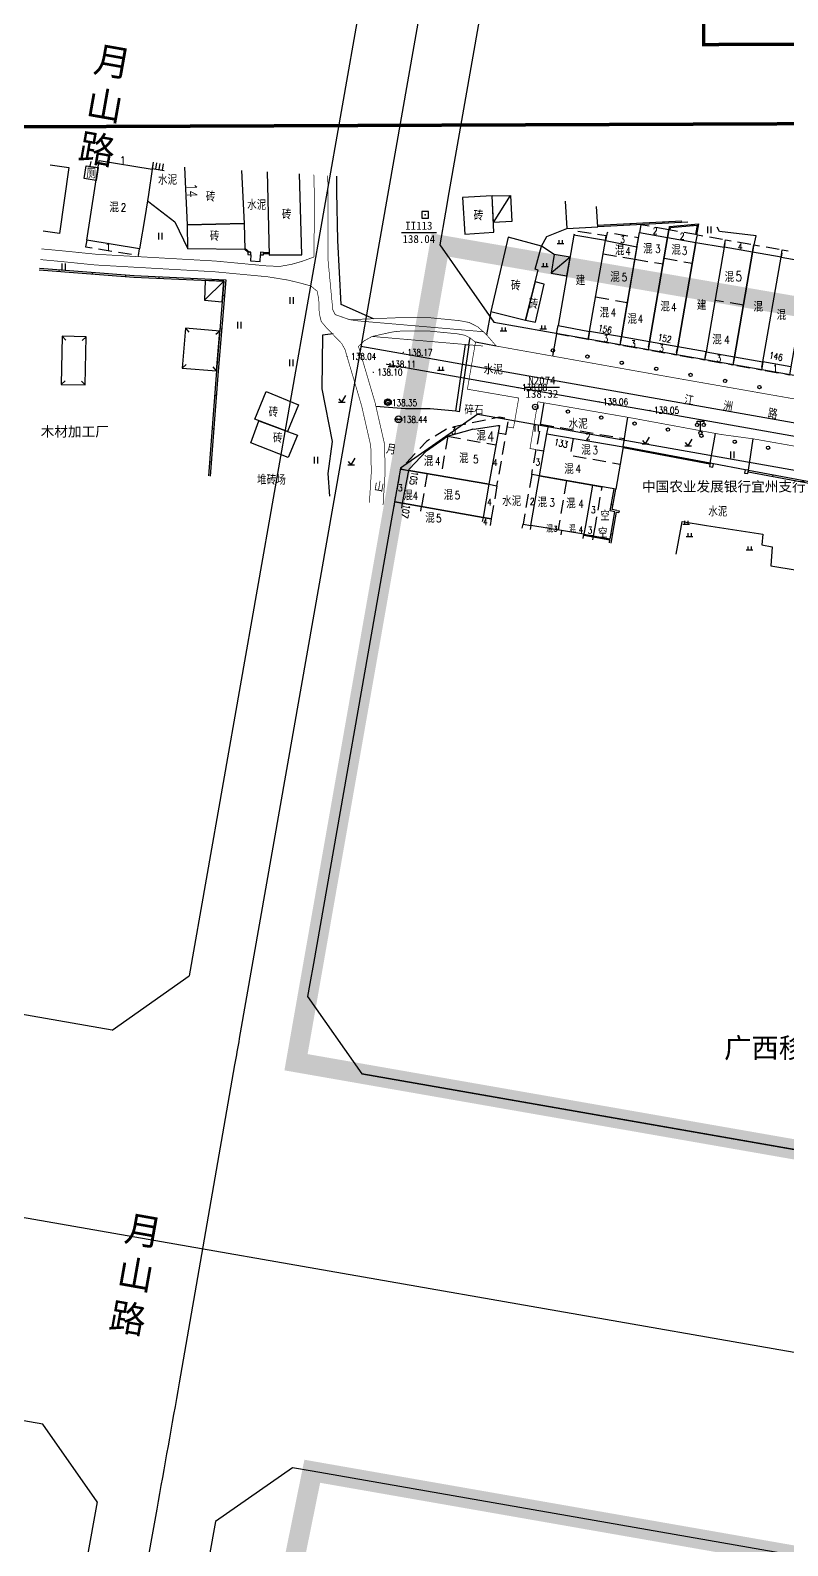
# Model space of a CAD drawing. Extents: x 529262 to 576451, y 2694391 to 2717535.
# Drawn here: x 562983.1 to 563096.6, y 2710849.6 to 2711076.8 of the extents above; entities that cross this region are included whole.
import ezdxf
from ezdxf.enums import TextEntityAlignment as Align
from ezdxf.xclip import XClip

# ---------------------------------------------------------------- set-up
doc = ezdxf.new("R2010")
doc.units = 0
doc.header["$XCLIPFRAME"] = 0
doc.linetypes.add('X2', pattern=[10, 8, -2])
doc.linetypes.add('X5', pattern=[3, 2, -1])
for name, color, linetype in [('COMPONENT', 8, 'Continuous'), ('DLDW', 8, 'Continuous'), ('DLSS', 4, 'Continuous'), ('DMTZ', 8, 'Continuous'), ('GCD', 8, 'Continuous'), ('GXYZ', 8, 'Continuous'), ('JMD', 8, 'Continuous'), ('KZD', 8, 'Continuous'), ('PP-COM', 7, 'Continuous'), ('RD-中线', 40, 'Continuous'), ('RD-红线', 7, 'Continuous'), ('RD-路名', 7, 'Continuous'), ('ZBTZ', 8, 'Continuous'), ('ZJ', 7, 'Continuous'), ('污水管径标注_W10-', 202, 'Continuous')]:
    doc.layers.add(name, color=color, linetype=linetype)
doc.styles.add('HZ', font='rs.shx', dxfattribs={"width": 0.8, "bigfont": 'hztxt.shx'})
doc.styles.add('宋体', font='', dxfattribs={"width": 0.75})
doc.styles.add('等线体', font='simhei.ttf')
doc.styles.add('黑体', font='simhei.ttf')
doc.styles.get('宋体').set_extended_font_data('SimSun')
doc.linetypes.add('10421', pattern='A,2,[150,AAA.SHX,S=0.5,R=0,X=0,Y=0.5],1e-11', length=2)
doc.linetypes.add('10422', pattern='A,0.75,[150,AAA.SHX,S=0.5,R=0,X=0,Y=0.5],1.5,[177,AAA.SHX,S=1,R=0,X=0,Y=0.4],0.75', length=3)
doc.linetypes.add('1161', pattern='A,0,[149,AAA.SHX,S=0.15,R=0,X=0,Y=0],-1.6', length=1.6)
doc.linetypes.add('444', pattern='A,4.5,[145,AAA.SHX,S=1,R=0,X=0,Y=1],4.5,-0.5,[146,AAA.SHX,S=1,R=0,X=0,Y=0],-0.5', length=10)

# ---------------------------------------------------------------- blocks, each defined once
blk = doc.blocks.new('A$C19FD0107')
at = {"layer": 'RD-中线', "color": 8, "linetype": 'Continuous', "flags": 128}
blk.add_lwpolyline([(-7926.85, 16857.8), (-7983.61, 16535.02, 0.000335), (-7984.3, 16531.06), (-7992.62, 16483.39, -0.001605), (-7995.99, 16464.44), (-8013.11, 16369.92)], format="xyb", dxfattribs=at)
blk.add_lwpolyline([(-7965.36, 16638.84), (-7829.23, 16614.8)], dxfattribs=at)
at = {"layer": 'RD-中线', "color": 8}
blk.add_lwpolyline([(-7408.07, 16401.63), (-7423.96, 16404.55, 0.002243), (-7425.28, 16404.79), (-8443.29, 16582.93)], format="xyb", dxfattribs=at)
at = {"layer": 'RD-红线', "color": 8, "linetype": 'Continuous', "flags": 128}
for points in [[(-7940.12, 16834.36), (-7991.1, 16544.4)], [(-7923.34, 16825.81), (-7952.17, 16661.89), (-7952.69, 16658.93), (-7953.55, 16654.01)], [(-7945.44, 16642.43), (-7937.57, 16641.04), (-7849.45, 16625.48), (-7844.57, 16624.62)], [(-7947.85, 16628.64), (-7847.2, 16610.86)], [(-7959.44, 16620.53), (-7959.79, 16618.56), (-7960.82, 16612.64), (-7972.5, 16546.25), (-7973.02, 16543.29), (-7973.37, 16541.32)], [(-8004.93, 16465.56), (-8018.08, 16392.99), (-8018.96, 16388.11)], [(-7987.18, 16462.57), (-8001.28, 16384.71)]]:
    blk.add_lwpolyline(points, dxfattribs=at)
at = {"layer": 'RD-红线', "color": 8, "linetype": 'Continuous'}
for points in [[(-7953.55, 16654.01), (-7945.44, 16642.43, 0.413988)], [(-7947.85, 16628.64), (-7959.44, 16620.53, 0.414439)], [(-8002.67, 16536.29), (-7991.1, 16544.4, 0.413973)], [(-7973.37, 16541.32), (-7965.24, 16529.74, 0.414454)], [(-8004.93, 16465.56), (-8013.05, 16477.19, 0.415943)], [(-7975.62, 16470.64), (-7987.18, 16462.57, 0.412486)]]:
    blk.add_lwpolyline(points, format="xyb", dxfattribs=at)
at = {"layer": 'RD-红线', "color": 8}
for points in [[(-8002.67, 16536.29), (-8404.52, 16606.61)], [(-7864.67, 16512.14), (-7965.24, 16529.74)], [(-8013.05, 16477.19), (-8256.85, 16519.85)], [(-7880.13, 16453.93), (-7972.66, 16470.12), (-7975.62, 16470.64)]]:
    blk.add_lwpolyline(points, dxfattribs=at)
blk = doc.blocks.new('GC200')
at = {"linetype": 'Continuous', "const_width": 0.2, "flags": 128}
blk.add_lwpolyline([(-0.1, 0, 1), (0.1, 0, 1)], format="xyb", close=True, dxfattribs=at)
blk = doc.blocks.new('gc119')
at = {"color": 8}
for p, q in [((-1, 0), (1, 0)), ((-0.5, 1), (-0.5, 0)), ((0.5, 1), (0.5, 0))]:
    blk.add_line(p, q, dxfattribs=at)
blk = doc.blocks.new('gc121')
at = {"color": 8}
for p, q in [((-0.5, -1), (-0.5, 1)), ((0.5, -1), (0.5, 1))]:
    blk.add_line(p, q, dxfattribs=at)
blk = doc.blocks.new('gc123')
at = {"color": 8}
for p, q in [((-1, 0), (1, 0)), ((0, 0), (-0.8, 1)), ((0, 0), (1.2, 2))]:
    blk.add_line(p, q, dxfattribs=at)
blk = doc.blocks.new('gc170')
at = {"color": 8, "linetype": 'Continuous'}
blk.add_circle((0, 0), 0.5, dxfattribs=at)
blk = doc.blocks.new('gc097')
at = {"color": 8}
for p, q in [((-1, 2.9), (-1, 3.5)), ((-1, 3.5), (1, 3.5)), ((0, 0.5), (0, 3.5)), ((1, 3.5), (1, 2.9))]:
    blk.add_line(p, q, dxfattribs=at)
for centre in [(-1, 2.4), (0, 0), (1, 2.4)]:
    blk.add_circle(centre, 0.5, dxfattribs=at)
blk = doc.blocks.new('gc117')
at = {"color": 8}
blk.add_circle((0, 0), 0.8, dxfattribs=at)
blk.add_point((0, 0), dxfattribs=at)
blk = doc.blocks.new('gc115')
at = {"color": 8}
blk.add_lwpolyline([(-1, -1), (1, -1), (1, 1), (-1, 1)], close=True, dxfattribs=at)
blk.add_point((0, 0), dxfattribs=at)
blk = doc.blocks.new('gcbj0101')
blk.add_line((-1, 0), (1, 0))
blk.add_circle((0, 0), 1)
blk = doc.blocks.new('gcbj0109')
at = {"linetype": 'Continuous'}
for radius in [1, 0.645]:
    blk.add_circle((0, 0), radius, dxfattribs=at)

msp = doc.modelspace()

# ---------------------------------------------------------------- linework, layer by layer
at = {"const_width": 0.5}
for points in [[(563084.122, 2711138.263), (562931.285, 2711138.054), (562931.608, 2710566.673), (563463.398, 2710566.758), (563463.263, 2710638.911), (563709.007, 2710638.866), (563708.877, 2711077.419), (563083.998, 2711074.669), (563084.122, 2711138.263)], [(562598.829, 2711123.986), (562446.582, 2711123.874), (562446.587, 2710552.781), (562978.372, 2710552.956), (562978.226, 2710625.113), (563223.964, 2710625.037), (563223.849, 2711063.295), (562599.05, 2711060.81), (562598.829, 2711123.986)]]:
    msp.add_lwpolyline(points, dxfattribs=at)
at = {"layer": 'DLDW', "color": 252, "linetype": 'Continuous', "flags": 128}
msp.add_lwpolyline([(562991.437, 2711056.508), (562993.229, 2711056.225), (562992.924, 2711054.295), (562991.132, 2711054.578)], close=True, dxfattribs=at)
at = {"layer": 'DLSS', "linetype": 'X2', "const_width": 0.1}
for points in [[(563025.561, 2711055.148), (563025.639, 2711052.322), (563025.599, 2711042.817)], [(562984.709, 2711044.029), (562987.631, 2711043.761), (562992.976, 2711043.221), (563010.773, 2711042.209), (563018.785, 2711041.453)], [(563026.058, 2711037.681), (563026.302, 2711036.503), (563026.376, 2711034.35), (563026.679, 2711033.131), (563027.383, 2711032.292), (563029.741, 2711029.835), (563030.231, 2711028.957), (563032.734, 2711020.479), (563034.103, 2711014.477), (563034.18, 2711010.549), (563033.894, 2711005.969)]]:
    msp.add_lwpolyline(points, dxfattribs=at)
at = {"layer": 'DLSS', "linetype": 'Continuous', "const_width": 0.1}
for points in [[(563027.636, 2711055.024), (563027.71, 2711052.346), (563027.669, 2711042.615), (563028.402, 2711034.921), (563028.767, 2711034.175)], [(562984.543, 2711042.426), (562987.476, 2711042.157), (562992.849, 2711041.614), (563010.652, 2711040.602), (563018.633, 2711039.848)], [(563032.256, 2711029.412), (563034.739, 2711021.003), (563036.169, 2711014.73), (563036.253, 2711010.505), (563035.947, 2711005.625)], [(563052.914, 2711029.462), (563079.235, 2711024.761)], [(563114.998, 2711018.473), (563112.262, 2711018.957), (563079.235, 2711024.761)], [(563059.154, 2711021.104), (563072.646, 2711018.776), (563086.609, 2711016.2), (563091.465, 2711015.542), (563109.658, 2711012.324), (563114.998, 2711011.377)]]:
    msp.add_lwpolyline(points, dxfattribs=at)
at = {"layer": 'DLSS', "linetype": 'X2', "const_width": 0.1, "flags": 128}
for points in [[(563018.785, 2711041.453), (563020.564, 2711041.418), (563022.221, 2711041.713), (563023.768, 2711042.155), (563025.599, 2711042.817)], [(563032.256, 2711029.412), (563033.101, 2711030.232), (563034.3, 2711030.9), (563050.909, 2711029.466)], [(563049.8, 2711030.018), (563049.01, 2711030.668), (563048.208, 2711031.08), (563047.083, 2711031.293), (563042.934, 2711031.699), (563038.905, 2711031.734), (563037.366, 2711031.575), (563034.3, 2711030.9)]]:
    msp.add_lwpolyline(points, dxfattribs=at)
at = {"layer": 'DLSS', "linetype": 'Continuous', "const_width": 0.1, "flags": 128}
for points in [[(563018.633, 2711039.848), (563021.669, 2711039.356), (563023.51, 2711038.914), (563025.11, 2711038.471), (563026.058, 2711037.681)], [(563030.931, 2711033.414), (563038.865, 2711033.735), (563043.041, 2711033.698), (563047.368, 2711033.275), (563048.865, 2711032.991), (563050.152, 2711032.33), (563051.387, 2711031.226), (563052.914, 2711029.462)], [(563059.154, 2711021.104), (563057.978, 2711014.089), (563058.878, 2711013.943)]]:
    msp.add_lwpolyline(points, dxfattribs=at)
for points, elevation in [([(563051.093, 2711031.599), (563032.294, 2711033.222), (563030.931, 2711033.414), (563028.767, 2711034.175)], 138.401), ([(563054.583, 2711017.332), (563055.496, 2711017.171), (563056.285, 2711021.662), (563048.587, 2711022.99), (563049.8, 2711030.018)], 138.613)]:
    msp.add_lwpolyline(points, dxfattribs=dict(at, elevation=elevation))
at = {"layer": 'DMTZ', "linetype": '10422', "flags": 128}
msp.add_lwpolyline([(562992.054, 2711056.411), (562992.169, 2711057.138)], dxfattribs=at)
at = {"layer": 'DMTZ', "linetype": '10421', "flags": 128}
msp.add_lwpolyline([(563029.647, 2711035.683), (563029.162, 2711045.301), (563029.027, 2711052.576), (563029.033, 2711054.941)], dxfattribs=at)
at = {"layer": 'DMTZ', "linetype": '10422', "flags": 128}
msp.add_lwpolyline([(563048.819, 2711029.63), (563047.354, 2711019.614), (563046.838, 2711019.687), (563048.303, 2711029.703)], close=True, dxfattribs=at)
at = {"layer": 'JMD', "linetype": 'Continuous'}
for p, q in [((563001.473, 2711057.018), (563001.328, 2711056.086)), ((563001.328, 2711056.086), (563003.143, 2711055.774)), ((563001.966, 2711056.934), (563001.822, 2711056.001)), ((563002.458, 2711056.85), (563002.317, 2711055.916)), ((563002.951, 2711056.765), (563002.812, 2711055.831)), ((563052.491, 2711047.997), (563055.035, 2711052.042)), ((563073.122, 2711047.579), (563073.111, 2711047.778)), ((563078.115, 2711047.841), (563078.104, 2711048.04)), ((563082.271, 2711047.683, 138.573), (563082.285, 2711047.534, 138.573)), ((563015.417, 2711043.781), (563015.514, 2711043.894)), ((563018.514, 2711043.325), (563018.513, 2711043.475)), ((563063.978, 2711042.792), (563061.14, 2711040.414)), ((562987.361, 2711040.904), (562987.343, 2711040.664)), ((562992.346, 2711040.516), (562992.328, 2711040.276)), ((562992.378, 2711040.515), (562992.366, 2711040.365)), ((562997.331, 2711040.128), (562997.313, 2711039.889)), ((562997.362, 2711040.126), (562997.351, 2711039.976)), ((563002.324, 2711039.861), (563002.313, 2711039.621)), ((563007.319, 2711039.636), (563007.308, 2711039.396)), ((563009.161, 2711036.332), (563012.093, 2711039.18)), ((563012.152, 2711036.988), (563011.912, 2711037.008)), ((562987.839, 2711030.925), (562988.393, 2711030.348)), ((562991.428, 2711030.852), (562990.851, 2711030.298)), ((563006.316, 2711032.131), (563006.833, 2711031.52)), ((563011.471, 2711031.702), (563010.86, 2711031.185)), ((563011.737, 2711032.005), (563011.498, 2711032.025)), ((563005.819, 2711026.152), (563006.429, 2711026.668)), ((563010.973, 2711025.722), (563010.457, 2711026.332)), ((563011.322, 2711027.022), (563011.083, 2711027.042)), ((562987.692, 2711023.705), (562988.269, 2711024.259)), ((562991.281, 2711023.632), (562990.727, 2711024.209)), ((563010.934, 2711022.037), (563010.695, 2711022.055)), ((563010.555, 2711017.052), (563010.316, 2711017.07)), ((563071.948, 2711014.323), (563071.92, 2711014.176)), ((563010.176, 2711012.066), (563009.937, 2711012.084)), ((563076.863, 2711013.405), (563076.835, 2711013.257)), ((563081.777, 2711012.486), (563081.75, 2711012.339)), ((563090.717, 2711010.832), (563090.671, 2711010.586)), ((563094.39, 2711010.153), (563094.345, 2711009.908)), ((563070.407, 2711005.595, -521.088), (563070.161, 2711005.64, -521.088)), ((563071.336, 2711004.753), (563071.291, 2711004.507)), ((563066.057, 2711001.229), (563066.033, 2711001.091)), ((563068.415, 2711000.807), (563068.391, 2711000.67)), ((563070.373, 2711001.262, -521.088), (563070.126, 2711001.306, -521.088))]:
    msp.add_line(p, q, dxfattribs=at)
at = {"layer": 'JMD', "linetype": 'Continuous', "flags": 128}
for points in [[(562986.012, 2711056.619), (562988.833, 2711056.234), (562987.455, 2711046.335), (562984.982, 2711046.672)], [(563080.754, 2711048.179), (563068.118, 2711047.517)], [(563081.649, 2711048.026), (563068.129, 2711047.317)], [(563015.233, 2711044.137), (563015.922, 2711043.543)], [(563015.24, 2711043.933), (563015.682, 2711043.552)], [(563018.011, 2711043.321), (563018.849, 2711043.327)], [(563018.017, 2711043.471), (563018.846, 2711043.477)], [(562984.384, 2711040.895), (562998.589, 2711039.789), (563012.093, 2711039.18)], [(562984.409, 2711041.133), (562998.604, 2711040.029), (563012.353, 2711039.408)], [(563012.093, 2711039.18), (563010.973, 2711025.722), (563009.779, 2711010.002)], [(563012.353, 2711039.408), (563011.213, 2711025.703), (563010.016, 2711009.963)], [(563058.09, 2711002.568), (563059.417, 2711009.986), (563067.347, 2711008.599), (563066.292, 2711002.568)], [(563090.671, 2711010.586), (563110.815, 2711006.865), (563110.794, 2711006.745), (563110.977, 2711006.711), (563110.239, 2711002.568)], [(563090.717, 2711010.832), (563111.104, 2711007.066), (563111.083, 2711006.945), (563111.267, 2711006.911), (563110.493, 2711002.568)], [(563038.744, 2711005.158), (563038.879, 2711005.912), (563050.938, 2711003.772), (563050.827, 2711003.137)], [(563070.962, 2711004.567), (563071.291, 2711004.507)], [(563071.007, 2711004.813), (563071.336, 2711004.753)], [(563065.953, 2711000.607), (563066.057, 2711001.229), (563058.089, 2711002.561), (563057.981, 2711001.94)], [(563066.292, 2711002.568), (563066.057, 2711001.229), (563058.089, 2711002.561), (563058.09, 2711002.568)], [(563066.033, 2711001.091), (563069.963, 2711000.389)], [(563066.057, 2711001.229), (563069.987, 2711000.526)]]:
    msp.add_lwpolyline(points, dxfattribs=at)
at = {"layer": 'JMD', "linetype": 'Continuous'}
msp.add_lwpolyline([(563001.31, 2711055.971), (563000.759, 2711052.173), (563000.261, 2711049.046), (562999.436, 2711044.054), (562991.511, 2711045.35), (562993.394, 2711057.272)], close=True, dxfattribs=at)
at = {"layer": 'JMD', "linetype": 'X5', "flags": 128}
for points in [[(563001.406, 2711056.588), (563001.31, 2711055.971)], [(563069.297, 2711045.281), (563069.398, 2711045.976), (563064.665, 2711046.725), (563064.55, 2711046.067)], [(563074.011, 2711044.32), (563074.244, 2711045.667), (563069.521, 2711046.481), (563069.297, 2711045.281)], [(563082.856, 2711044.991), (563083.063, 2711046.134), (563087.278, 2711045.394), (563087.081, 2711044.269)], [(562991.511, 2711045.35), (562991.346, 2711044.344), (562999.271, 2711043.048), (562999.436, 2711044.054)], [(563087.081, 2711044.269), (563087.278, 2711045.394), (563091.532, 2711044.647), (563091.337, 2711043.534)], [(563091.337, 2711043.534), (563091.532, 2711044.647), (563095.801, 2711043.897), (563095.611, 2711042.81)], [(563095.611, 2711042.81), (563095.801, 2711043.897), (563100.065, 2711043.148), (563099.868, 2711042.026)], [(563089.962, 2711035.58), (563085.707, 2711036.315)], [(563071.673, 2711030.837), (563071.453, 2711029.593), (563066.697, 2711030.433), (563066.911, 2711031.641)], [(563075.904, 2711030.098), (563075.683, 2711028.847), (563071.453, 2711029.593), (563071.673, 2711030.837)], [(563080.116, 2711029.366), (563079.893, 2711028.104), (563075.683, 2711028.847), (563075.904, 2711030.098)], [(563084.376, 2711028.608), (563084.154, 2711027.352), (563079.893, 2711028.104), (563080.116, 2711029.366)], [(563088.628, 2711027.854), (563088.407, 2711026.602), (563084.154, 2711027.352), (563084.376, 2711028.608)], [(563092.881, 2711027.093), (563092.661, 2711025.851), (563088.407, 2711026.602), (563088.628, 2711027.854)], [(563097.1, 2711026.362), (563096.878, 2711025.107), (563092.661, 2711025.851), (563092.881, 2711027.093)], [(563051.799, 2711008.727), (563053.025, 2711008.511), (563054.795, 2711018.532), (563053.373, 2711018.787), (563045.725, 2711017.177), (563042.471, 2711015.17), (563038.591, 2711011.031), (563039.783, 2711010.812)], [(563059.417, 2711009.986), (563058.224, 2711010.194), (563058.878, 2711013.943), (563060.071, 2711013.738)], [(563038.879, 2711005.912), (563037.725, 2711006.115), (563038.589, 2711011.022), (563039.783, 2711010.812)], [(563063.434, 2711009.283), (563062.309, 2711002.568)], [(563067.347, 2711008.599), (563068.739, 2711008.366), (563067.732, 2711002.568)], [(563037.59, 2711005.351), (563037.725, 2711006.115), (563038.879, 2711005.912)], [(563041.594, 2711004.681), (563041.723, 2711005.407)], [(563062.309, 2711002.568), (563062.193, 2711001.873)], [(563062.66, 2711001.158), (563062.764, 2711001.778)], [(563067.732, 2711002.568), (563067.459, 2711000.991), (563066.057, 2711001.229)], [(563066.057, 2711001.229), (563067.459, 2711000.991), (563067.35, 2711000.373)]]:
    msp.add_lwpolyline(points, dxfattribs=at)
at = {"layer": 'JMD', "linetype": 'Continuous'}
for points in [[(563014.721, 2711055.794), (563015.106, 2711047.82), (563006.625, 2711047.639), (563006.625, 2711047.639), (563006.213, 2711056.301)], [(563023.764, 2711043.116), (563018.856, 2711043.067)], [(563084.957, 2711011.739), (563071.92, 2711014.176)], [(563084.984, 2711011.887), (563071.948, 2711014.323)]]:
    msp.add_lwpolyline(points, dxfattribs=at)
at = {"layer": 'JMD', "linetype": 'Continuous', "flags": 128}
for points, elevation in [([(563018.548, 2711055.566), (563018.856, 2711043.067), (563023.764, 2711043.116), (563023.427, 2711055.275)], -972.014), ([(563063.222, 2711051.185), (563063.482, 2711047.073), (563068.129, 2711047.317), (563067.968, 2711050.371)], 138.161), ([(563078.818, 2711046.878), (563078.904, 2711047.367), (563083.23, 2711047.773), (563082.953, 2711046.153)], 138.573), ([(563078.966, 2711046.852), (563079.032, 2711047.228), (563083.049, 2711047.605), (563082.805, 2711046.179)], 138.573), ([(563070.352, 2711002.568), (563070.717, 2711004.612), (563069.997, 2711004.744), (563070.597, 2711008.03)], -521.088), ([(563071.007, 2711004.813), (563070.288, 2711004.945), (563070.844, 2711007.987)], -521.088), ([(563070.606, 2711002.568), (563070.963, 2711004.567)], -521.088), ([(563069.987, 2711000.526), (563070.352, 2711002.568)], -521.088), ([(563070.131, 2710999.908), (563070.606, 2711002.568)], -521.088), ([(563069.884, 2710999.949), (563069.963, 2711000.389)], -521.088)]:
    msp.add_lwpolyline(points, dxfattribs=dict(at, elevation=elevation))
for points in [[(563048.22, 2711046.221), (563052.553, 2711046.516), (563052.323, 2711051.989), (563047.858, 2711051.722)], [(563052.323, 2711051.989), (563055.035, 2711052.042), (563055.249, 2711048.113), (563052.491, 2711047.997)], [(563066.911, 2711031.641), (563069.297, 2711045.281), (563064.55, 2711046.067), (563062.187, 2711032.53)], [(563071.673, 2711030.837), (563074.389, 2711046.499), (563078.604, 2711045.737), (563075.904, 2711030.098)], [(563069.297, 2711045.281), (563074.011, 2711044.32), (563071.673, 2711030.837), (563066.911, 2711031.641)], [(563075.904, 2711030.098), (563078.604, 2711045.737), (563082.856, 2711044.991), (563080.116, 2711029.366)], [(563080.116, 2711029.366), (563082.856, 2711044.991), (563087.081, 2711044.269), (563084.376, 2711028.608)], [(563088.628, 2711027.854), (563091.337, 2711043.534), (563087.081, 2711044.269), (563084.376, 2711028.608)], [(563017.576, 2711043.517), (563017.562, 2711043.138), (563018.004, 2711043.121), (563018.018, 2711043.5)], [(563091.337, 2711043.534), (563088.628, 2711027.854), (563092.881, 2711027.093), (563095.611, 2711042.81)], [(563099.868, 2711042.026), (563097.1, 2711026.362), (563092.881, 2711027.093), (563095.611, 2711042.81)], [(563009.161, 2711036.332), (563011.838, 2711036.11), (563012.093, 2711039.18), (563009.295, 2711039.306)], [(562987.692, 2711023.705), (562991.281, 2711023.632), (562991.428, 2711030.852), (562987.839, 2711030.925)], [(563005.819, 2711026.152), (563010.973, 2711025.722), (563011.471, 2711031.702), (563006.316, 2711032.131)], [(563023.255, 2711020.647), (563021.606, 2711016.641), (563016.71, 2711018.476), (563018.413, 2711022.623)], [(563016.107, 2711014.959), (563016.107, 2711014.959), (563017.34, 2711018.24), (563023.104, 2711016.074), (563021.691, 2711012.761)], [(563051.799, 2711008.727), (563039.783, 2711010.812), (563039.835, 2711010.988), (563042.438, 2711013.74), (563045.582, 2711015.943), (563049.351, 2711016.977), (563049.337, 2711017.03), (563049.625, 2711016.975), (563053.171, 2711017.555), (563053.38, 2711017.543)], [(563050.938, 2711003.772), (563038.879, 2711005.912), (563039.783, 2711010.812), (563051.799, 2711008.727)], [(563090.627, 2711010.329), (563090.717, 2711010.832), (563090.214, 2711010.922), (563090.124, 2711010.419)]]:
    msp.add_lwpolyline(points, close=True, dxfattribs=at)
for points, elevation in [([(563015.106, 2711047.82), (563015.24, 2711043.933), (563006.668, 2711044.024), (563006.625, 2711047.639)], -971.696), ([(563052.086, 2711034.641), (563057.323, 2711033.357), (563059.19, 2711040.832), (563058.766, 2711040.991), (563059.719, 2711044.452), (563054.701, 2711045.802)], 138.412), ([(563015.682, 2711043.552), (563015.668, 2711043.173), (563016.111, 2711043.157), (563016.124, 2711043.536)], -1109.458), ([(563063.978, 2711042.792), (563061.591, 2711043.209), (563061.14, 2711040.414), (563063.491, 2711040.003)], 138.126), ([(563057.323, 2711033.357), (563058.79, 2711033.026), (563060.12, 2711038.75), (563058.755, 2711039.091)], 138.412), ([(563071.948, 2711014.323), (563070.844, 2711007.987), (563059.417, 2711009.986), (563060.517, 2711016.29)], 138.533), ([(563085.406, 2711011.296), (563085.496, 2711011.799), (563084.984, 2711011.887), (563084.894, 2711011.384)], 138.476)]:
    msp.add_lwpolyline(points, close=True, dxfattribs=dict(at, elevation=elevation))
at = {"layer": 'JMD', "linetype": '444', "ltscale": 0.5, "elevation": 138.126, "flags": 128}
msp.add_lwpolyline([(563061.591, 2711043.209), (563059.719, 2711044.452), (563060.519, 2711045.875), (563063.482, 2711047.073)], dxfattribs=at)
at = {"layer": 'JMD', "linetype": 'X5'}
for points in [[(563078.604, 2711045.737), (563078.811, 2711046.88), (563074.595, 2711047.642), (563074.389, 2711046.499)], [(563082.856, 2711044.991), (563083.063, 2711046.134), (563078.811, 2711046.88), (563078.604, 2711045.737)], [(563066.911, 2711031.641), (563066.697, 2711030.433), (563061.964, 2711031.268), (563062.187, 2711032.53)], [(563059.417, 2711009.986), (563058.224, 2711010.194), (563056.929, 2711002.763), (563058.089, 2711002.561)], [(563051.799, 2711008.727), (563053.025, 2711008.511), (563052.154, 2711003.558), (563050.938, 2711003.772)], [(563050.938, 2711003.772), (563052.154, 2711003.558), (563051.98, 2711002.568)], [(563056.819, 2711002.135), (563056.929, 2711002.763), (563058.089, 2711002.561)], [(563056.895, 2711002.568), (563056.929, 2711002.763), (563058.089, 2711002.561)], [(563058.048, 2711002.568), (563058.089, 2711002.561)]]:
    msp.add_lwpolyline(points, dxfattribs=at)
at = {"layer": 'JMD', "linetype": 'X5', "flags": 128}
for points, elevation in [([(563068.949, 2711043.292), (563073.69, 2711042.47)], -512.667), ([(563073.694, 2711042.493), (563077.918, 2711041.764)], -514.212), ([(563078.067, 2711042.627), (563082.311, 2711041.883)], -514.021), ([(563067.817, 2711036.821), (563072.567, 2711035.997)], -512.7), ([(563054.381, 2711016.188), (563053.175, 2711016.404)], -525.165), ([(563071.948, 2711014.323), (563072.155, 2711015.527), (563059.561, 2711017.694), (563058.878, 2711013.943), (563060.071, 2711013.738)], 138.533), ([(563060.517, 2711016.29), (563060.724, 2711017.494)], 138.613), ([(563045.635, 2711015.958), (563044.598, 2711009.977)], -511.508), ([(563045.582, 2711015.943), (563052.859, 2711014.638)], -526.16), ([(563064.457, 2711015.595), (563064.014, 2711013.059), (563071.517, 2711011.758)], -525.681), ([(563042.567, 2711010.323), (563041.695, 2711005.412)], -510.537)]:
    msp.add_lwpolyline(points, dxfattribs=dict(at, elevation=elevation))
at = {"layer": 'KZD', "linetype": 'Continuous'}
for p, q in [((563038.685, 2711046.51), (563043.935, 2711046.51)), ((563057.133, 2711023.302, 138.321), (563062.383, 2711023.302, 138.321))]:
    msp.add_line(p, q, dxfattribs=at)
at = {"layer": 'PP-COM'}
msp.add_line((563032.752, 2710920.339), (563537.175, 2710832.069), dxfattribs=at)
at = {"layer": 'PP-COM', "color": 8, "const_width": 3}
msp.add_lwpolyline([(563032.752, 2710920.339), (563591.044, 2710822.688), (563615.48, 2710946.262), (563044.443, 2711044.616), (563022.893, 2710922.063)], close=True, dxfattribs=at)
msp.add_lwpolyline([(563417.341, 2710556.693), (562978.055, 2710627.629), (563025.329, 2710860.726), (563456.913, 2710785.203), (563417.116, 2710556.733)], dxfattribs=at)
at = {"layer": 'ZBTZ', "linetype": '1161', "flags": 128}
for points in [[(563000.619, 2711051.299), (563000.846, 2711051.066), (563004.727, 2711048.103), (563006.669, 2711044.024)], [(563016.111, 2711043.157), (563016.082, 2711042.217), (563017.521, 2711042.147), (563017.562, 2711043.138)], [(563034.501, 2711033.524), (563029.647, 2711035.683)], [(563052.914, 2711029.462), (563049.8, 2711030.018)], [(563061.964, 2711031.268), (563061.372, 2711027.951)], [(563046.838, 2711019.687), (563043.004, 2711020.067), (563039.285, 2711020.067), (563034.876, 2711020.401)], [(563071.948, 2711014.323), (563072.646, 2711018.776)]]:
    msp.add_lwpolyline(points, dxfattribs=at)
at = {"layer": 'ZBTZ', "linetype": '1161', "ltscale": 0.7, "flags": 128}
msp.add_lwpolyline([(563091.337, 2711043.534), (563091.896, 2711045.982), (563086.399, 2711046.643), (563086.045, 2711047.272)], dxfattribs=at)
at = {"layer": 'ZBTZ', "linetype": '1161', "flags": 128}
for points, elevation in [([(563052.086, 2711034.641), (563051.474, 2711031.125)], 138.412), ([(563059.561, 2711017.694), (563060.12, 2711020.937)], -523.945), ([(563084.984, 2711011.887), (563085.79, 2711016.351)], 138.476), ([(563090.717, 2711010.832), (563091.44, 2711015.545)], 138.469), ([(563090.214, 2711010.922), (563085.496, 2711011.799)], 138.506), ([(563080.688, 2711002.568), (563080.793, 2711003.132), (563084.431, 2711002.568)], 138.179), ([(563079.891, 2710998.276), (563080.688, 2711002.568)], 138.179), ([(563084.431, 2711002.568), (563092.883, 2711001.258), (563092.75, 2710999.65), (563094.306, 2710999.34), (563094.094, 2710996.486), (563102.254, 2710995.17), (563103.004, 2710999.448), (563109.32, 2710998.341)], 138.179)]:
    msp.add_lwpolyline(points, dxfattribs=dict(at, elevation=elevation))
at = {"layer": 'ZBTZ', "linetype": '1161'}
msp.add_lwpolyline([(563028.445, 2711031.297), (563026.882, 2711031.085), (563026.754, 2711023.05), (563028.321, 2711015.147), (563027.686, 2711010.324), (563027.904, 2711006.971)], dxfattribs=at)
at = {"layer": 'ZBTZ', "linetype": '1161', "ltscale": 0.2, "flags": 128}
msp.add_lwpolyline([(563048.819, 2711029.63), (563049.01, 2711030.668)], dxfattribs=at)
at = {"layer": '污水管径标注_W10-'}
msp.add_lwpolyline([(563036.5, 2711026.732), (563056.195, 2711023.253), (563068.369, 2711021.103), (563075.891, 2711019.774), (563097.912, 2711015.885), (563115.281, 2711012.817), (563127.454, 2711010.667), (563134.976, 2711009.338), (563154.671, 2711005.859), (563166.448, 2711003.778), (563174.366, 2711002.38), (563194.061, 2710998.901), (563205.838, 2710996.821), (563213.756, 2710995.423), (563233.452, 2710991.944), (563245.229, 2710989.864), (563253.147, 2710988.468), (563272.844, 2710984.997), (563284.522, 2710982.939), (563292.539, 2710981.518), (563311.108, 2710978.228), (563331.927, 2710974.55), (563350.498, 2710971.27), (563371.318, 2710967.593)], dxfattribs=at)

# ---------------------------------------------------------------- block references
at = {"layer": 'COMPONENT', "linetype": 'Continuous', "xscale": 0.5, "yscale": 0.5}
for name, p in [('gcbj0109', (563036.68, 2711021.041)), ('gcbj0101', (563038.25, 2711018.472))]:
    msp.add_blockref(name, p, dxfattribs=at)
at = {"layer": 'DLDW', "color": 252, "linetype": 'Continuous', "xscale": 0.5, "yscale": 0.5, "zscale": 0.5}
msp.add_blockref('gc097', (563083.532, 2711016.434), dxfattribs=at)
at = {"layer": 'GCD', "linetype": 'Continuous'}
ref = msp.add_blockref('GC200', (563030.549, 2711027.905, 138.035), dxfattribs=dict(at, xscale=0.5, yscale=0.5, zscale=0.5))
ref.add_attrib('height', '138.04', dxfattribs={"linetype": 'Continuous', "height": 1, "style": 'HZ', "width": 0.8}).set_placement((563031.149, 2711027.905, 138.035), align=Align.MIDDLE_LEFT)
ref = msp.add_blockref('GC200', (563038.98, 2711028.509, 138.17), dxfattribs=dict(at, xscale=0.5, yscale=0.5, zscale=0.5))
ref.add_attrib('height', '138.17', dxfattribs={"linetype": 'Continuous', "height": 1, "style": 'HZ', "width": 0.8}).set_placement((563039.58, 2711028.509, 138.17), align=Align.MIDDLE_LEFT)
ref = msp.add_blockref('GC200', (563034.478, 2711025.521, 138.096), dxfattribs=dict(at, xscale=0.5, yscale=0.5, zscale=0.5))
ref.add_attrib('height', '138.10', dxfattribs={"linetype": 'Continuous', "height": 1, "style": 'HZ', "width": 0.8}).set_placement((563035.078, 2711025.521, 138.096), align=Align.MIDDLE_LEFT)
ref = msp.add_blockref('GC200', (563036.478, 2711026.742, 138.11), dxfattribs=dict(at, xscale=0.5, yscale=0.5, zscale=0.5))
ref.add_attrib('height', '138.11', dxfattribs={"linetype": 'Continuous', "height": 1, "style": 'HZ', "width": 0.8}).set_placement((563037.078, 2711026.742, 138.11), align=Align.MIDDLE_LEFT)
ref = msp.add_blockref('GC200', (563056.178, 2711023.225, 138.08), dxfattribs=dict(at, xscale=0.5, yscale=0.5, zscale=0.5))
ref.add_attrib('height', '138.08', dxfattribs={"linetype": 'Continuous', "height": 1, "style": 'HZ', "width": 0.8}).set_placement((563056.778, 2711023.225, 138.08), align=Align.MIDDLE_LEFT)
ref = msp.add_blockref('GC200', (563036.675, 2711020.968, 138.349), dxfattribs=dict(at, xscale=0.5, yscale=0.5, zscale=0.5))
ref.add_attrib('height', '138.35', dxfattribs={"linetype": 'Continuous', "height": 1, "style": 'HZ', "width": 0.8}).set_placement((563037.275, 2711020.968, 138.349), align=Align.MIDDLE_LEFT)
ref = msp.add_blockref('GC200', (563068.314, 2711021.105, 138.06), dxfattribs=dict(at, xscale=0.5, yscale=0.5, zscale=0.5))
ref.add_attrib('height', '138.06', dxfattribs={"linetype": 'Continuous', "height": 1, "style": 'HZ', "width": 0.8}).set_placement((563068.914, 2711021.105, 138.06), align=Align.MIDDLE_LEFT)
ref = msp.add_blockref('GC200', (563038.216, 2711018.44, 138.441), dxfattribs=dict(at, xscale=0.5, yscale=0.5, zscale=0.5))
ref.add_attrib('height', '138.44', dxfattribs={"linetype": 'Continuous', "height": 1, "style": 'HZ', "width": 0.8}).set_placement((563038.816, 2711018.44, 138.441), align=Align.MIDDLE_LEFT)
ref = msp.add_blockref('GC200', (563075.959, 2711019.822, 138.05), dxfattribs=dict(at, xscale=0.5, yscale=0.5, zscale=0.5))
ref.add_attrib('height', '138.05', dxfattribs={"linetype": 'Continuous', "height": 1, "style": 'HZ', "width": 0.8}).set_placement((563076.559, 2711019.822, 138.05), align=Align.MIDDLE_LEFT)
at = {"layer": 'KZD', "linetype": 'Continuous', "xscale": 0.5, "yscale": 0.5, "zscale": 0.5}
for name, p in [('gc115', (563042.243, 2711049.151, 138.041)), ('gc117', (563058.755, 2711020.337, 138.321))]:
    msp.add_blockref(name, p, dxfattribs=at)
at = {"layer": 'PP-COM'}
ref = msp.add_blockref('A$C19FD0107', (570997.993, 2694390.603), dxfattribs=at)
XClip(ref).set_block_clipping_path([(-9366.4383134884, 14428.6043910822), (-3328.4480743363, 17452.7484863754)])
at = {"layer": 'ZBTZ', "linetype": 'Continuous', "xscale": 0.5, "yscale": 0.5}
for name, p in [('gc121', (563002.577, 2711045.941, 137.796)), ('gc121', (563084.875, 2711046.895)), ('gc119', (563062.563, 2711044.832)), ('gc121', (562988.065, 2711041.323)), ('gc119', (563060.219, 2711041.409)), ('gc121', (563022.284, 2711036.268)), ('gc121', (563014.416, 2711032.592)), ('gc119', (563059.925, 2711032.057)), ('gc119', (563054.005, 2711031.746)), ('gc121', (563022.213, 2711026.947)), ('gc119', (563037.2, 2711026.369)), ('gc119', (563044.617, 2711025.842)), ('gc123', (563029.767, 2711021.028)), ('gc121', (563058.974, 2711017.162)), ('gc123', (563075.281, 2711014.807)), ('gc123', (563081.667, 2711014.486)), ('gc121', (563025.898, 2711012.36)), ('gc123', (563031.152, 2711011.644)), ('gc121', (563088.312, 2711013.16)), ('gc119', (563081.377, 2711002.761)), ('gc119', (563081.377, 2711002.761)), ('gc119', (563081.879, 2711000.881)), ('gc119', (563090.895, 2710998.924))]:
    msp.add_blockref(name, p, dxfattribs=at)
at = {"layer": 'ZBTZ', "linetype": 'Continuous'}
for p, xscale, yscale, zscale, rotation in [((563061.422, 2711028.795), 0.4999999999302053, 0.4999999999302053, 0.4999999999302053, 169.9511513154811), ((563066.579, 2711027.881), 0.4999999999302053, 0.4999999999302053, 0.4999999999302053, 169.9511513154811), ((563071.737, 2711026.967), 0.4999999999302053, 0.4999999999302053, 0.4999999999302053, 169.9511513154811), ((563076.895, 2711026.053), 0.4999999999302053, 0.4999999999302053, 0.4999999999302053, 169.9511513154811), ((563082.053, 2711025.139), 0.4999999999302053, 0.4999999999302053, 0.4999999999302053, 169.9511513154811), ((563087.211, 2711024.225), 0.4999999999302053, 0.4999999999302053, 0.4999999999302053, 169.9511513154811), ((563092.369, 2711023.311), 0.4999999999302053, 0.4999999999302053, 0.4999999999302053, 169.9511513154811), ((563063.65, 2711019.633), 0.499999999993206, 0.499999999993206, 0.499999999993206, 169.7668155575408), ((563068.655, 2711018.73), 0.499999999993206, 0.499999999993206, 0.499999999993206, 169.7668155575408), ((563073.66, 2711017.826), 0.499999999993206, 0.499999999993206, 0.499999999993206, 169.7668155575408), ((563078.664, 2711016.922), 0.499999999993206, 0.499999999993206, 0.499999999993206, 169.7668155575408), ((563083.669, 2711016.019), 0.499999999993206, 0.499999999993206, 0.499999999993206, 169.7668155575408), ((563088.674, 2711015.115), 0.499999999993206, 0.499999999993206, 0.499999999993206, 169.7668155575408), ((563093.679, 2711014.212), 0.499999999993206, 0.499999999993206, 0.499999999993206, 169.7668155575408)]:
    msp.add_blockref('gc170', p, dxfattribs=dict(at, xscale=xscale, yscale=yscale, zscale=zscale, rotation=rotation))

# ---------------------------------------------------------------- texts
at = {"layer": 'DLDW', "color": 252, "linetype": 'Continuous', "style": 'HZ', "width": 0.8}
msp.add_text('厕', height=1.5, dxfattribs=at).set_placement((562992.181, 2711055.402), align=Align.MIDDLE)
at = {"layer": 'GXYZ', "linetype": 'Continuous', "style": '宋体'}
for s, p in [('电缆', (563036.676, 2711020.967)), ('供水', (563038.277, 2711018.446))]:
    msp.add_text(s, height=0.5, dxfattribs=at).set_placement(p, align=Align.MIDDLE)
at = {"layer": 'JMD', "linetype": 'Continuous', "style": 'HZ', "width": 0.8}
for s, p in [('1', (562996.502, 2711057.3)), ('2', (562996.613, 2711050.259)), ('1', (562994.305, 2711044.302))]:
    msp.add_text(s, height=1.2, dxfattribs=at).set_placement(p, align=Align.MIDDLE_LEFT)
for s, height, p in [('砖', 1.5, (563010.806, 2711051.864)), ('混', 1.5, (562996.349, 2711050.291)), ('砖', 1.5, (563022.206, 2711049.209)), ('砖', 1.5, (563050.967, 2711049.05)), ('砖', 1.5, (563011.411, 2711045.971)), ('混', 1.5, (563072.123, 2711043.845)), ('4', 1.2, (563073.086, 2711043.708)), ('混', 1.5, (563076.363, 2711044.065)), ('3', 1.2, (563077.568, 2711044.055)), ('混', 1.5, (563080.603, 2711043.9)), ('3', 1.2, (563081.57, 2711043.749)), ('砖', 1.5, (563056.564, 2711038.542)), ('混', 1.5, (563071.434, 2711039.826)), ('5', 1.2, (563072.558, 2711039.772)), ('混', 1.5, (563088.587, 2711039.826)), ('5', 1.5, (563089.785, 2711039.92)), ('砖', 1.5, (563059.219, 2711035.788)), ('混', 1.5, (563069.859, 2711034.491)), ('4', 1.2, (563070.884, 2711034.486)), ('混', 1.5, (563078.956, 2711035.407)), ('4', 1.2, (563079.947, 2711035.284)), ('混', 1.5, (563092.916, 2711035.368)), ('混', 1.5, (563096.395, 2711034.143)), ('混', 1.5, (563074.017, 2711033.544)), ('4', 1.2, (563074.933, 2711033.522)), ('混', 1.5, (563086.736, 2711030.458)), ('4', 1.2, (563087.908, 2711030.384)), ('砖', 1.5, (563020.22, 2711019.565)), ('砖', 1.5, (563020.879, 2711015.69)), ('混', 1.5, (563051.373, 2711016.022)), ('4', 1.5, (563052.591, 2711015.903)), ('混', 1.5, (563067.083, 2711013.905)), ('3', 1.2, (563068.178, 2711013.839)), ('混', 1.5, (563043.49, 2711012.227)), ('4', 1.2, (563044.548, 2711012.19)), ('混', 1.5, (563048.773, 2711012.665)), ('5', 1.2, (563050.273, 2711012.482)), ('混', 1.5, (563064.538, 2711011.034)), ('4', 1.2, (563065.616, 2711011.036)), ('混', 1.5, (563040.414, 2711007.081)), ('4', 1.2, (563041.2, 2711006.992)), ('混', 1.5, (563046.469, 2711007.136)), ('5', 1.2, (563047.503, 2711007.083)), ('混', 1.5, (563060.55, 2711006.046)), ('3', 1.2, (563061.702, 2711005.989)), ('混', 1.5, (563064.825, 2711005.877)), ('4', 1.2, (563066.028, 2711005.798)), ('混', 1.5, (563043.691, 2711003.708)), ('5', 1.2, (563044.712, 2711003.629)), ('混', 1, (563061.46, 2711002.009)), ('3', 0.8, (563062.097, 2711002.055)), ('混', 1, (563064.879, 2711002.013)), ('4', 1, (563065.959, 2711001.909))]:
    msp.add_text(s, height=height, dxfattribs=at).set_placement(p, align=Align.MIDDLE_RIGHT)
for p in [(563065.545, 2711039.407), (563083.704, 2711035.705)]:
    msp.add_text('建', height=1.5, dxfattribs=at).set_placement(p, align=Align.MIDDLE)
at = {"layer": 'KZD', "linetype": 'Continuous', "style": '等线体'}
for s, p in [('138.04', (563041.31, 2711045.51)), ('II113', (563041.31, 2711047.51)), ('N2074', (563059.758, 2711024.302, 138.321)), ('138.32', (563059.758, 2711022.302, 138.321))]:
    msp.add_text(s, height=1.2, dxfattribs=at).set_placement(p, align=Align.MIDDLE_CENTER)
at = {"layer": 'RD-路名', "color": 7, "linetype": 'Continuous', "char_height": 4, "width": 50.99419, "attachment_point": 1, "rotation": 349.95899, "style": '黑体'}
for insert in [(562993.069, 2711074.57), (562997.697, 2710899.26)]:
    msp.add_mtext('月\\P山\\P路', dxfattribs=dict(at, insert=insert))
at = {"layer": 'ZJ', "color": 8, "linetype": 'Continuous', "style": 'HZ', "width": 0.8}
for s, height, p in [('水泥', 1.5, (563003.632, 2711054.48)), ('水泥', 1.5, (563017.006, 2711050.71)), ('2', 1, (563076.751, 2711046.716)), ('2', 1, (563080.794, 2711045.947)), ('3', 1, (563071.857, 2711045.419)), ('4', 1, (563089.486, 2711044.337)), ('3', 1, (563069.359, 2711030.571)), ('3', 1, (563073.465, 2711029.786)), ('3', 1, (563077.696, 2711029.132)), ('3', 1, (563086.291, 2711027.602)), ('水泥', 1.5, (563052.47, 2711026.031)), ('1', 1, (563094.768, 2711026.128)), ('碎石', 1.5, (563049.58, 2711019.952)), ('水泥', 1.5, (563065.193, 2711017.878)), ('3', 1, (563046.527, 2711016.743)), ('2', 1, (563066.696, 2711015.891)), ('4', 1, (563052.757, 2711011.978)), ('3', 1, (563059.136, 2711012.062)), ('堆砖场', 1.5, (563019.207, 2711009.486)), ('3', 1, (563038.536, 2711008.191)), ('4', 1, (563051.881, 2711006.067)), ('水泥', 1.5, (563055.233, 2711006.289)), ('2', 1, (563058.308, 2711006.172)), ('3', 1, (563067.47, 2711004.897)), ('水泥', 1.5, (563086.13, 2711004.728)), ('4', 1, (563051.271, 2711003.116)), ('空', 1.5, (563069.218, 2711004.121)), ('3', 1, (563066.973, 2711001.828)), ('空', 1.5, (563068.901, 2711001.544))]:
    msp.add_text(s, height=height, dxfattribs=at).set_placement(p, align=Align.MIDDLE)
for s, height, rotation, p in [('14', 1.5, 272.79343, (563007.314, 2711052.79)), ('156', 1, 348.50509, (563069.22, 2711031.992)), ('152', 1, 348.50509, (563078.162, 2711030.597)), ('146', 1, 348.50509, (563094.856, 2711027.898)), ('江     洲      路', 1.5, 350.80288, (563088.111, 2711020.405)), ('月', 1.5, 350.80288, (563037.174, 2711014.011)), ('133', 1, 346.75227, (563062.641, 2711014.881)), ('105', 1, 259.51573, (563040.556, 2711009.63)), ('山', 1.5, 350.80288, (563035.361, 2711008.439)), ('107', 1, 259.51573, (563039.355, 2711004.667))]:
    msp.add_text(s, height=height, rotation=rotation, dxfattribs=at).set_placement(p, align=Align.MIDDLE)
at = {"layer": 'ZJ', "color": 8, "linetype": 'Continuous', "style": '等线体'}
for s, height, p in [('木材加工厂', 1.5, (562989.717, 2711016.666)), ('中国农业发展银行宜州支行', 1.5, (563087.035, 2711008.429, 138.285)), ('广西移动通信有限责任公司', 3, (563111.638, 2710924.261))]:
    msp.add_text(s, height=height, dxfattribs=at).set_placement(p, align=Align.MIDDLE)

doc.saveas('drawing.dxf')
